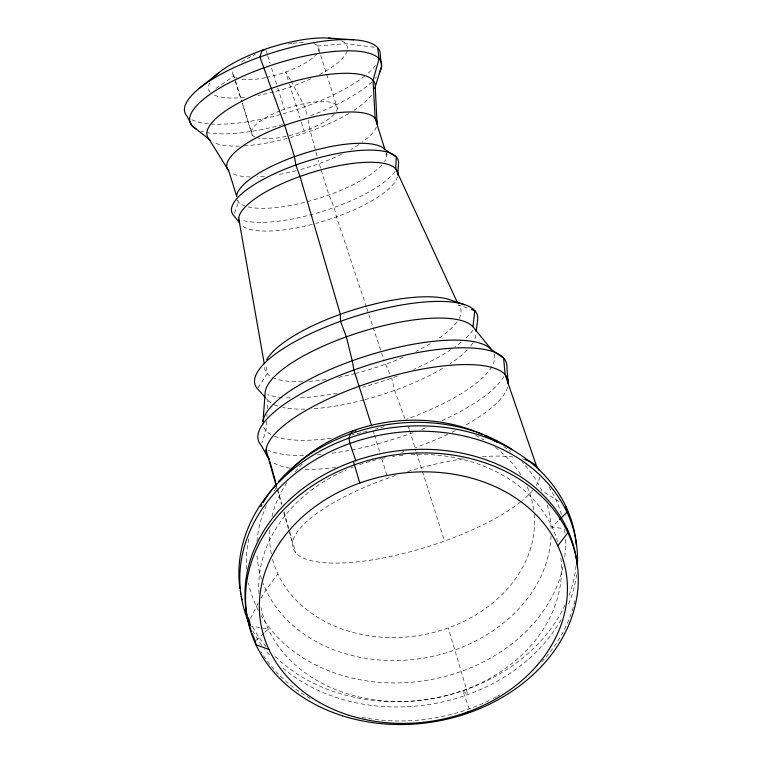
<?xml version="1.0" encoding="UTF-8"?>
<svg xmlns="http://www.w3.org/2000/svg" width="762" height="762" viewBox="0 0 762 762"><rect width="100%" height="100%" fill="white"/><g stroke="black" fill="none" stroke-linecap="round" stroke-linejoin="round"><path stroke-width="0.57" stroke-dasharray="3.81 2.86" d="M266.614 421.396L266.024 430.721L261.88 443.008M266.91 416.738L267.062 414.414M267.433 408.584L267.948 400.431L266.452 398.764M234.458 213.227L238.516 202.101L237.811 199.863M250.441 618.573L258.127 603.294M261.128 598.16L265.919 589.931L277.901 574.005M258.061 387.782L267.224 373.609L265.567 364.293M557.879 521.284L552.079 527.047L563.785 528.657M256.213 640.347L263.928 633.041M264.785 632.231L268.214 628.983L251.46 626.145M215.941 88.421L233.839 76.114L241.868 101.765L232.715 72.761M374.237 47.244L345.672 43.691L317.773 45.968L337.395 108.442M467.182 307.991L458.486 304.924A102.489 30.861 -17.4 0 1 458.41 319.802M559.079 501.577L541.906 490.823A147.885 119.339 -9.4 0 0 522.408 462.524M290.379 79.82L285.683 72.009L289.169 83.163M290.97 80.801L304.771 106.813L307.591 116.767M389.744 373.837L384.62 362.007M407.918 426.006L409.204 429.168M409.642 430.225L416.004 451.19M404.946 418.605L394.602 390.401L391.697 378.095M469.23 708.908L462.839 690.639L467.449 694.725L466.563 689.372L448.208 627.945M366.332 306.895L336.471 216.913L334.118 207.493L328.936 194.939L320.897 169.221M366.703 308.019L368.57 313.649M368.941 314.773L381.257 351.882M381.629 353.006L384.248 360.883M416.357 452.314L422.053 470.287M422.415 471.411L444.494 541.058M386.182 153.133L386.877 155.362M320.545 168.107L318.24 160.277M289.522 84.277L299.99 117.739M301.39 122.206L304.181 131.131M265.928 50.073L267.319 54.54M267.672 55.655L270.119 63.456M271.51 67.923L277.444 86.887M277.797 88.001L284.426 109.195M252.336 135.236L242.211 102.88L251.212 131.883M373.085 430.435L374.132 433.845M374.485 434.978L379.733 451.999M381.838 458.81L387.791 478.107M277.625 488.994L281.816 503.815M284.074 511.797L288.588 527.761M289.874 532.324L295.675 552.85M276.368 486.337L277.006 488.613M277.33 489.756L281.511 504.539M283.759 512.502L288.588 529.571M288.903 530.714L292.446 543.22M317.021 155.791L310.334 131.15L308.229 120.082M574.862 600.78A167.154 134.884 -9.4 0 1 541.925 661.692M499.615 695.001A167.154 134.884 -9.4 0 1 497.548 696.154M496.51 696.725A167.154 134.884 -9.4 0 1 493.357 698.392M489.09 700.535A167.154 134.884 -9.4 0 1 359.997 716.966M310.182 698.478A167.154 134.884 -9.4 0 1 260.785 651.377M560.88 557.927A152.105 122.749 -9.4 0 1 430.12 699.125A152.105 122.749 -9.4 0 1 260.956 607.466M258.994 593.56A152.105 122.749 -9.4 0 1 346.405 469.773M350.796 467.935A152.105 122.749 -9.4 0 1 353.016 467.058M359.626 464.63A152.105 122.749 -9.4 0 1 381.019 458.648M382.172 458.41A152.105 122.749 -9.4 0 1 385.62 457.714M392.535 456.533A152.105 122.749 -9.4 0 1 394.84 456.2M399.44 455.609A152.105 122.749 -9.4 0 1 402.917 455.247M411.089 454.647A152.105 122.749 -9.4 0 1 557.574 541.601M576.548 574.577A169.678 136.922 -9.4 0 1 567.881 605.961M561.089 619.687A169.678 136.922 -9.4 0 1 280.845 666.255M269.338 654.739A169.678 136.922 -9.4 0 1 264.69 649.167M261.785 645.319A169.678 136.922 -9.4 0 1 251.346 628.05M576.072 565.728A169.678 136.922 -9.4 0 1 568.757 596.217M565.061 604.942A169.678 136.922 -9.4 0 1 430.997 698.687A169.678 136.922 -9.4 0 1 273.215 654.501M266.09 646.633A169.678 136.922 -9.4 0 1 251.517 624.783M564.547 529.18A160.344 129.388 -9.4 0 1 565.08 533.781M565.471 539.601A160.344 129.388 -9.4 0 1 564.499 558.47M563.051 566.595A160.344 129.388 -9.4 0 1 426.396 680.409A160.344 129.388 -9.4 0 1 261.128 615.496M258.347 610.457A160.344 129.388 -9.4 0 1 248.536 583.016M246.621 569.204A160.344 129.388 -9.4 0 1 249.088 537.581M548.945 486.813A160.344 129.388 -9.4 0 1 561.699 515.436M547.249 504.977A147.885 119.339 -9.4 0 1 551.088 530.066M551.031 535.905A147.885 119.339 -9.4 0 1 423.377 658.12A147.885 119.339 -9.4 0 1 263.195 583.521M261.623 579.12A147.885 119.339 -9.4 0 1 256.813 553.012M257.004 541.334A147.885 119.339 -9.4 0 1 266.405 505.406M274.234 491.014A147.885 119.339 -9.4 0 1 277.52 486.099M503.777 446.627A147.885 119.339 -9.4 0 1 510.426 451.58M534.229 514.14A133.093 107.404 -9.4 0 1 420.233 635.27A133.093 107.404 -9.4 0 1 272.329 558.479M271.291 553.898A133.093 107.404 -9.4 0 1 270.062 528.152M271.977 516.522A133.093 107.404 -9.4 0 1 287.16 482.279M295.18 471.754A133.093 107.404 -9.4 0 1 302.466 463.944M475.698 435.502A133.093 107.404 -9.4 0 1 483.727 439.788M495.471 447.561A133.093 107.404 -9.4 0 1 521.418 475.745M527.256 486.947A133.093 107.404 -9.4 0 1 533.991 511.826M386.801 153.248A78.448 23.622 -17.4 0 1 384.477 161.515M381.81 164.973A78.448 23.622 -17.4 0 1 318.259 198.511A78.448 23.622 -17.4 0 1 247.402 206.721M245.459 206.15A78.448 23.622 -17.4 0 1 237.287 200.339M394.992 171.574A87.163 26.251 -17.4 0 1 323.336 211.131A87.163 26.251 -17.4 0 1 241.364 219.961M539.725 476.936A129.102 38.872 -17.4 0 1 536.2 485.565M532.771 490.261A129.102 38.872 -17.4 0 1 522.418 500.396M520.56 501.901A129.102 38.872 -17.4 0 1 313.049 561.089A129.102 38.872 -17.4 0 1 395.421 475.45M407.68 471.516A129.102 38.872 -17.4 0 1 464.001 458.686M482.517 456.638A129.102 38.872 -17.4 0 1 514.883 457.286M522.37 458.819A129.102 38.872 -17.4 0 1 525.17 459.648M507.711 387.039A126.397 38.062 -17.4 0 1 464.506 425.758M455.343 430.597A126.397 38.062 -17.4 0 1 452.152 432.187M447.808 434.273A126.397 38.062 -17.4 0 1 414.938 447.818M403.822 451.628A126.397 38.062 -17.4 0 1 401.564 452.361M335.661 467.458A126.397 38.062 -17.4 0 1 304.238 469.325M290.017 468.116A126.397 38.062 -17.4 0 1 271.51 461.439M503.93 376.38A129.959 39.129 -17.4 0 1 441.341 421.034M425.415 427.873A129.959 39.129 -17.4 0 1 420.995 429.616M413.166 432.568A129.959 39.129 -17.4 0 1 330.06 453.495M321.116 454.514A129.959 39.129 -17.4 0 1 316.821 454.895M303.562 455.533A129.959 39.129 -17.4 0 1 267.938 450.094M397.459 176.832A83.02 24.994 -17.4 0 1 315.801 223.428M312.353 224.342A83.02 24.994 -17.4 0 1 242.135 225.752M456.933 322.021A102.489 30.861 -17.4 0 1 437.464 339.176M430.168 343.738A102.489 30.861 -17.4 0 1 415.976 351.368M403.079 357.292A102.489 30.861 -17.4 0 1 356.368 373.218M355.206 373.523A102.489 30.861 -17.4 0 1 337.88 377.447M326.06 379.495A102.489 30.861 -17.4 0 1 308.62 381.41M302.466 381.695A102.489 30.861 -17.4 0 1 264.652 365.97M473.021 330.098A116.462 35.071 -17.4 0 1 464.906 338.89M461.048 342.186A116.462 35.071 -17.4 0 1 454.962 346.805M451.085 349.472A116.462 35.071 -17.4 0 1 413.766 369.351M397.316 376.028A116.462 35.071 -17.4 0 1 362.702 387.229M337.28 393.173A116.462 35.071 -17.4 0 1 298.513 397.878M290.227 397.935A116.462 35.071 -17.4 0 1 284.798 397.697M282.197 397.497A116.462 35.071 -17.4 0 1 267.767 394.745M494.071 353.911A120.863 36.395 -17.4 0 1 492.404 365.627M491.833 366.674A120.863 36.395 -17.4 0 1 406.46 419.281M384.2 426.615A120.863 36.395 -17.4 0 1 375.247 429.168M367.132 431.282A120.863 36.395 -17.4 0 1 352.12 434.683M331.203 438.255A120.863 36.395 -17.4 0 1 271.996 435.045M270.948 434.502A120.863 36.395 -17.4 0 1 262.938 422.958M475.745 334.985A109.871 33.08 -17.4 0 1 473.392 341.928M472.773 342.976A109.871 33.08 -17.4 0 1 470.125 346.681M467.297 349.891A109.871 33.08 -17.4 0 1 450.047 363.788M442.627 368.408A109.871 33.08 -17.4 0 1 364.969 399.631M363.826 399.926A109.871 33.08 -17.4 0 1 311.21 408.851M305.029 409.108A109.871 33.08 -17.4 0 1 282.74 407.451M277.692 406.108A109.871 33.08 -17.4 0 1 271.977 403.612M271.034 403.022A109.871 33.08 -17.4 0 1 266.595 398.612M375.533 65.484A102.165 30.766 -17.4 0 1 366.617 74.476M364.817 75.952A102.165 30.766 -17.4 0 1 210.988 124.015M208.359 123.796A102.165 30.766 -17.4 0 1 191.262 119.396M376.361 77.01A100.165 30.156 -17.4 0 1 375.018 78.581M371.904 81.791A100.165 30.156 -17.4 0 1 308.696 116.367M282.654 124.616A100.165 30.156 -17.4 0 1 201.006 131.083M347.129 50.883A72.542 21.841 -17.4 0 1 319.659 74.486M310.886 78.791A72.542 21.841 -17.4 0 1 275.844 91.373M273.596 91.973A72.542 21.841 -17.4 0 1 257.937 95.469M244.507 97.403A72.542 21.841 -17.4 0 1 212.503 94.126M210.293 92.307A72.542 21.841 -17.4 0 1 209.569 83.201M341.519 40.815A72.542 21.841 -17.4 0 1 347.482 49.092M313.782 43.644A44.977 13.545 -17.4 0 1 317.811 52.378M317.087 53.473A44.977 13.545 -17.4 0 1 266.643 77.429M265.538 77.657A44.977 13.545 -17.4 0 1 233.801 69.704M241.544 62.132A44.977 13.545 -17.4 0 1 255.403 54.35M288.236 44.006A44.977 13.545 -17.4 0 1 291.779 43.415M292.941 43.243A44.977 13.545 -17.4 0 1 306.238 42.453M281.178 110.414A44.977 13.545 -17.4 0 1 324.526 101.565A44.977 13.545 -17.4 0 1 335.585 112.595M334.347 114.1A44.977 13.545 -17.4 0 1 287.369 136.065M286.255 136.312A44.977 13.545 -17.4 0 1 256.327 137.56M255.08 137.084A44.977 13.545 -17.4 0 1 280.102 110.833M376.361 127.025A78.448 23.622 -17.4 0 1 362.483 142.037M358.683 144.666A78.448 23.622 -17.4 0 1 350.71 149.504M341.747 154.181A78.448 23.622 -17.4 0 1 299.618 169.793M296.17 170.698A78.448 23.622 -17.4 0 1 276.749 174.831M264.433 176.441A78.448 23.622 -17.4 0 1 257.337 176.927M250.336 176.984A78.448 23.622 -17.4 0 1 231.105 172.774M371.685 94.945A87.868 26.46 -17.4 0 1 353.854 110.395M348.739 113.557A87.868 26.46 -17.4 0 1 290.646 137.436M287.312 138.351A87.868 26.46 -17.4 0 1 244.25 145.875M239.478 146.094A87.868 26.46 -17.4 0 1 213.293 142.275"/><path stroke-width="1.14" d="M536.61 466.315L505.111 374.647L503.653 358.15L491.576 349.72L472.992 326.793L474.793 310.677L471.535 309.524M476.164 331.632L477.707 319.354A116.462 35.071 -17.4 0 0 354.949 316.449A116.462 35.071 -17.4 0 0 257.451 388.725L265.7 397.926M557.813 545.773L567.89 532.705L567.299 529.133M559.537 519.636L566.995 512.235L566.109 506.882M199.053 88.497L218.856 72.676M263.985 50.187L262.052 50.311L259.899 56.998L284.693 125.378L294.484 156.677L295.837 164.992L300.009 176.432L340.347 314.277L340.547 321.307L346.348 336.823L352.254 360.75L353.854 370.008L371.685 425.901M355.997 430.863L352.682 430.882L350.406 433.93L349.006 438.121L349.891 443.465L355.94 461.01M328.632 38.1L353.673 39.805M467.011 712.222L469.821 712.47M464.477 304.657L449.409 299.628A102.489 30.861 -17.4 0 0 348.777 311.372A102.489 30.861 -17.4 0 0 266.681 359.826M268.976 649.5L255.946 644.728L255.356 641.166A167.154 134.884 -9.4 0 1 252.127 633.536M236.544 196.253A78.448 23.622 -17.4 0 1 304.19 153.41A78.448 23.622 -17.4 0 1 384.915 149.523L396.316 157.029L395.707 168.859L457.495 302.762M239.354 222.685L233.639 215.456A87.163 26.251 -17.4 0 1 306.619 161.353A87.163 26.251 -17.4 0 1 398.497 163.525L397.783 175.041A83.02 24.994 -17.4 0 0 315.478 171.393A83.02 24.994 -17.4 0 0 239.058 221.618M228.714 170.793L209.055 139.17L192.129 125.901L186.995 116.148A102.165 30.766 -17.4 0 1 272.529 52.74A102.165 30.766 -17.4 0 1 380.228 55.283L381.572 66.237L375.228 86.83L377.085 124.063A78.448 23.622 -17.4 0 0 294.399 122.11A78.448 23.622 -17.4 0 0 228.714 170.793L236.763 196.51M359.778 483.041L353.425 461.391M384.915 149.523L375.123 118.215L373.028 80.286L379.066 58.779L377.666 47.673M269.881 461.629L275.368 481.012M266.071 449.932L276.368 486.337M238.696 218.303L264.243 363.626M246.936 615.325A167.154 134.884 -9.4 0 1 392.163 451.618A167.154 134.884 -9.4 0 1 577.215 565.394M251.308 631.307A167.154 134.884 -9.4 0 1 247.412 617.639M577.529 561.718A169.678 136.922 -9.4 0 0 380.143 435.131A169.678 136.922 -9.4 0 0 250.346 625.954L249.46 620.601A169.678 136.922 -9.4 0 1 248.031 617.43M239.925 588.426A169.678 136.922 -9.4 0 1 392.697 427.587A169.678 136.922 -9.4 0 1 576.272 544.763M246.278 613.124A169.678 136.922 -9.4 0 1 245.078 609.838M242.097 599.78A169.678 136.922 -9.4 0 1 241.316 596.389M240.859 594.112A169.678 136.922 -9.4 0 1 240.268 590.702M260.871 506.692A160.344 129.388 -9.4 0 1 261.976 504.72M263.109 502.758A160.344 129.388 -9.4 0 1 276.663 483.756M278.216 481.955A160.344 129.388 -9.4 0 1 511.807 449.361M288.074 472.983A147.885 119.339 -9.4 0 1 474.126 431.016M476.307 431.873A147.885 119.339 -9.4 0 1 482.737 434.645M484.832 435.635A147.885 119.339 -9.4 0 1 490.976 438.76M492.966 439.865A147.885 119.339 -9.4 0 1 496.853 442.131M525.17 459.648A129.102 38.872 -17.4 0 1 539.086 470.259M491.576 349.72A120.863 36.395 -17.4 0 0 367.208 355.711A120.863 36.395 -17.4 0 0 262.995 421.71L265.195 392.24A109.871 33.08 -17.4 0 1 359.931 332.242A109.871 33.08 -17.4 0 1 472.992 326.793M196.31 129.092A100.165 30.156 -17.4 0 1 277.387 63.313A100.165 30.156 -17.4 0 1 379.6 72.247M213.389 77.772A72.542 21.841 -17.4 0 1 331.041 38.31M210.483 140.503A87.868 26.46 -17.4 0 1 282.607 84.649A87.868 26.46 -17.4 0 1 374.875 88.725M269.243 459.353L261.128 445.246A129.959 39.129 -17.4 0 1 369.922 364.598A129.959 39.129 -17.4 0 1 506.911 367.827L508.283 384.058A126.397 38.062 -17.4 0 0 375.056 380.914A126.397 38.062 -17.4 0 0 269.243 459.353M349.187 715.337A154.772 124.892 -9.4 0 0 566.766 577.196A154.772 124.892 -9.4 0 0 324.231 500.367A154.772 124.892 -9.4 0 0 349.187 715.337M342.576 715.832A167.154 134.884 -9.4 0 0 577.558 566.642A167.154 134.884 -9.4 0 0 315.62 483.67A167.154 134.884 -9.4 0 0 342.576 715.832"/></g></svg>
